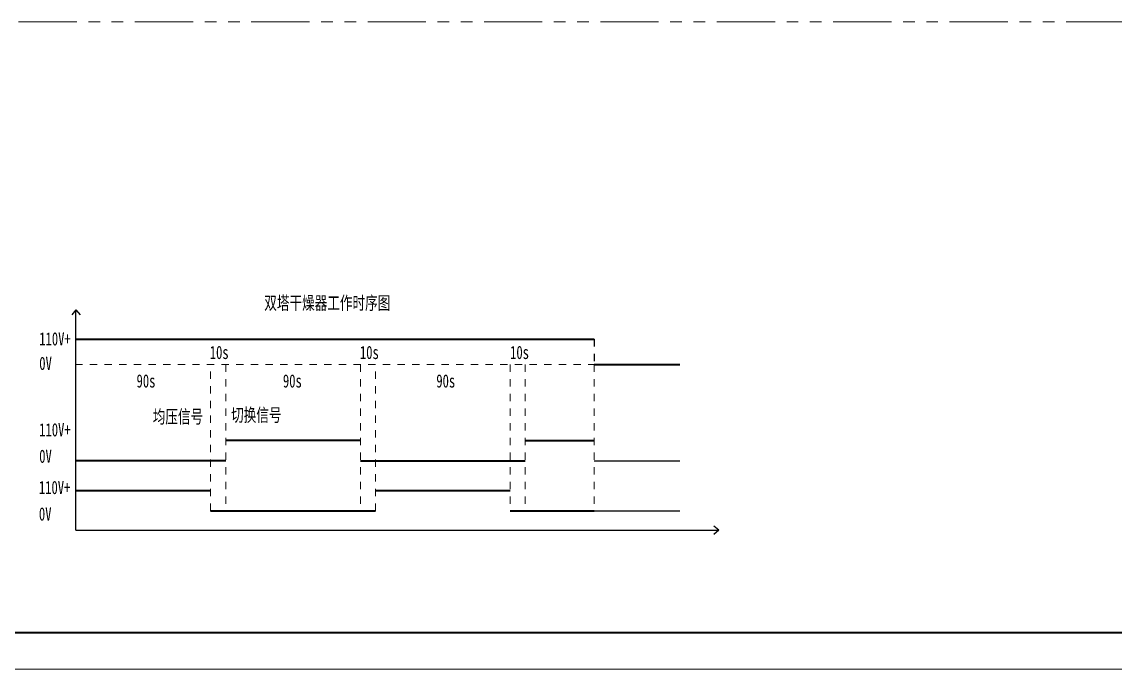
# Model space of a CAD drawing. Header units: millimetres. Extents: x 0 to 840, y 0 to 594.
# Drawn here: x 315.8 to 614, y 0 to 176.5 of the extents above; entities that cross this region are included whole.
import ezdxf
from ezdxf.enums import TextEntityAlignment as Align

# ---------------------------------------------------------------- set-up
doc = ezdxf.new("R2010")
doc.units = ezdxf.units.MM
for name, pattern in [('CENTER2', [12, 7, -1, 1, -1, 1, -1]), ('PHANTOM2', [31.75, 15.875, -3.175, 3.175, -3.175, 3.175, -3.175]), ('虚线', [2, 1, -1])]:
    doc.linetypes.add(name, pattern=pattern)
for name, color, linetype, lineweight in [('AM_0', 7, 'Continuous', 25), ('BLK_0.5mm^2', 7, 'Continuous', 18), ('双点划线', 6, 'CENTER2', 18), ('粗实线', 7, 'Continuous', 35), ('粗实线层', 7, 'Continuous', 25)]:
    doc.layers.add(name, color=color, linetype=linetype, lineweight=lineweight)
doc.styles.add('海泰汉字样式', font='仿宋_GB2312.ttf', dxfattribs={"width": 0.7, "height": 1.7})

# ---------------------------------------------------------------- blocks, each defined once
blk = doc.blocks.new('NJHT-A1')
at = {"color": 7, "linetype": 'Continuous', "lineweight": 35}
blk.add_line((25, 10), (830, 10), dxfattribs=at)
at = {"color": 7, "linetype": 'Continuous', "lineweight": 18}
blk.add_line((840, 0), (0, 0), dxfattribs=at)
at = {"color": 2, "linetype": 'Continuous', "lineweight": 18, "style": '海泰汉字样式', "width": 0.6}
blk.add_attdef('5', text='', height=5, rotation=180, dxfattribs=at).set_placement((50, 578.5), align=Align.MIDDLE_CENTER)
at = {"color": 2, "linetype": 'Continuous', "lineweight": 18, "style": '海泰汉字样式'}
for tag, height, width, p in [('1', 5, 0.7, (805, 59.25)), ('2', 5, 0.7, (805, 51.75)), ('7', 5, 0.7, (755, 50.5)), ('3', 5, 0.6, (805, 38)), ('12', 3.5, 0.7, (668, 34.5)), ('13', 3.5, 0.6, (682, 34.5)), ('20', 3.5, 0.7, (708, 34.5)), ('21', 3.5, 0.6, (722, 34.5)), ('14', 3.5, 0.7, (668, 27.5)), ('15', 3.5, 0.6, (682, 27.5)), ('22', 3.5, 0.7, (708, 27.5)), ('23', 3.5, 0.6, (722, 27.5)), ('8', 3.5, 0.7, (762, 22.5)), ('9', 3.5, 0.7, (774, 22.5)), ('4', 5, 0.6, (805, 22.5)), ('16', 3.5, 0.7, (668, 20.5)), ('17', 3.5, 0.6, (682, 20.5)), ('24', 3.5, 0.7, (708, 20.5)), ('25', 3.5, 0.6, (722, 20.5)), ('18', 3.5, 0.7, (668, 13.5)), ('19', 3.5, 0.6, (682, 13.5)), ('26', 3.5, 0.7, (708, 13.5)), ('27', 3.5, 0.6, (722, 13.5)), ('11', 3.5, 0.7, (742.5, 13.5)), ('10', 3.5, 0.7, (767.5, 13.5)), ('6', 3.5, 0.7, (811.57, 13.5))]:
    blk.add_attdef(tag, text='', height=height, dxfattribs=dict(at, width=width)).set_placement(p, align=Align.MIDDLE_CENTER)

msp = doc.modelspace()

# ---------------------------------------------------------------- linework, layer by layer
at = {"layer": 'AM_0', "color": 2, "ltscale": 2}
for p, q in [((330.51, 97.97), (329.38, 96.57)), ((330.51, 37.87), (330.51, 97.97)), ((330.51, 97.97), (331.64, 96.57)), ((505.92, 37.87), (504.52, 38.99)), ((330.51, 37.87), (505.92, 37.87)), ((505.92, 37.87), (504.52, 36.74))]:
    msp.add_line(p, q, dxfattribs=at)
at = {"layer": 'AM_0', "color": 2, "linetype": '虚线', "ltscale": 2}
msp.add_line((471.9, 89.96), (471.9, 83.09), dxfattribs=at)
at = {"layer": 'AM_0', "color": 2, "linetype": '虚线', "lineweight": 20, "ltscale": 2}
for p, q in [((484.26, 83.09), (330.51, 83.09)), ((367.25, 43.19), (367.25, 83.09)), ((371.36, 83.09), (371.36, 43.19)), ((408.11, 83.09), (408.11, 43.19)), ((412.19, 43.19), (412.19, 83.09)), ((448.93, 83.09), (448.93, 43.19)), ((453.04, 83.09), (453.04, 43.19)), ((471.9, 83.09), (471.9, 43.19))]:
    msp.add_line(p, q, dxfattribs=at)
at = {"layer": '双点划线', "linetype": 'PHANTOM2'}
msp.add_line((60.85, 176.5), (716.63, 176.5), dxfattribs=at)
at = {"layer": '粗实线'}
for p, q in [((330.51, 89.96), (471.9, 89.96)), ((471.9, 83.09), (495.28, 83.09)), ((371.36, 62.41), (408.11, 62.41)), ((453.04, 62.35), (471.9, 62.35)), ((330.51, 56.85), (371.36, 56.85)), ((408.11, 56.79), (453.04, 56.79)), ((330.51, 48.68), (367.25, 48.68)), ((412.19, 48.68), (448.93, 48.68)), ((367.25, 43.19), (412.19, 43.19)), ((448.93, 43.19), (471.9, 43.19))]:
    msp.add_line(p, q, dxfattribs=at)
at = {"layer": '粗实线层'}
for p, q in [((471.9, 56.79), (495.28, 56.79)), ((471.9, 43.19), (495.28, 43.19))]:
    msp.add_line(p, q, dxfattribs=at)

# ---------------------------------------------------------------- block references
msp.add_blockref('NJHT-A1', (0, 0))

# ---------------------------------------------------------------- texts
at = {"layer": 'BLK_0.5mm^2', "char_height": 3.6, "width": 82.2275, "attachment_point": 1, "line_spacing_factor": 0.99982, "style": '海泰汉字样式'}
for s, insert in [('{\\C3;双塔干燥器工作时序图}', (381.89, 101.65)), ('{\\C3;110V+}', (320.51, 91.86)), ('{\\C3;10s}', (367.02, 88.17)), ('{\\C3;10s}', (407.98, 88.17)), ('{\\C3;10s}', (448.95, 88.17)), ('{\\C3;0V}', (320.51, 85.18)), ('{\\C3;90s}', (347.05, 80.39)), ('{\\C3;90s}', (386.98, 80.39)), ('{\\C3;90s}', (428.83, 80.39)), ('{\\C3;切换信号}', (372.84, 71.1)), ('{\\C3;均压信号}', (351.46, 70.66)), ('{\\C3;110V+}', (320.49, 67.08)), ('{\\C3;0V}', (320.49, 59.86)), ('{\\C3;110V+}', (320.41, 51.34)), ('{\\C3;0V}', (320.41, 44.12))]:
    msp.add_mtext(s, dxfattribs=dict(at, insert=insert))

doc.saveas('drawing.dxf')
